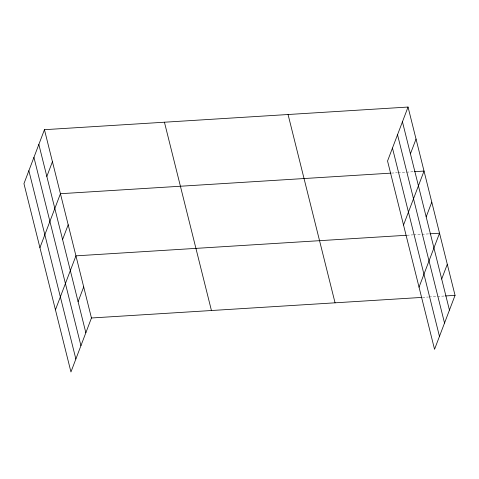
<?xml version="1.0" encoding="UTF-8"?>
<svg xmlns="http://www.w3.org/2000/svg" width="479" height="479" viewBox="0 0 479 479"><rect width="100%" height="100%" fill="white"/><g stroke="black" fill="none" stroke-linecap="round" stroke-linejoin="round"><path stroke-width="0.36" stroke-dasharray="2.4 1.8" d="M391.439 173.099L397.366 172.727M398.103 172.685L413.658 171.716M406.952 235.237L412.874 234.872M413.616 234.824L429.172 233.854M422.46 297.381L428.388 297.01M429.124 296.962L444.68 295.998"/><path stroke-width="0.72" d="M44.451 129.689L23.95 183.649L70.952 371.955L91.453 317.99L44.451 129.689L408.048 107.045L455.05 295.351L434.549 349.311L387.547 161.01L408.048 107.045M46.834 176.452L52.439 161.698M39.931 247.673L60.432 193.708L390.696 173.147M62.581 239.536L68.186 224.783M55.444 309.811L75.939 255.852L406.21 235.285M78.095 301.674L83.699 286.921M410.431 153.813L416.035 139.06M403.528 225.034L424.029 171.069L414.401 171.668M426.178 216.891L431.783 202.138M419.041 287.172L439.536 233.207L429.908 233.812M441.692 279.035L447.296 264.282M91.453 317.99L421.718 297.423M445.422 295.95L455.05 295.351M402.444 121.798L449.446 310.105M397.528 134.737L444.53 323.044M392.463 148.071L439.465 336.372M288.059 114.517L335.06 302.824M164.435 122.217L211.437 310.518M38.847 144.442L85.849 332.743M33.931 157.381L80.933 345.682M28.866 170.71L75.868 359.016"/></g></svg>
